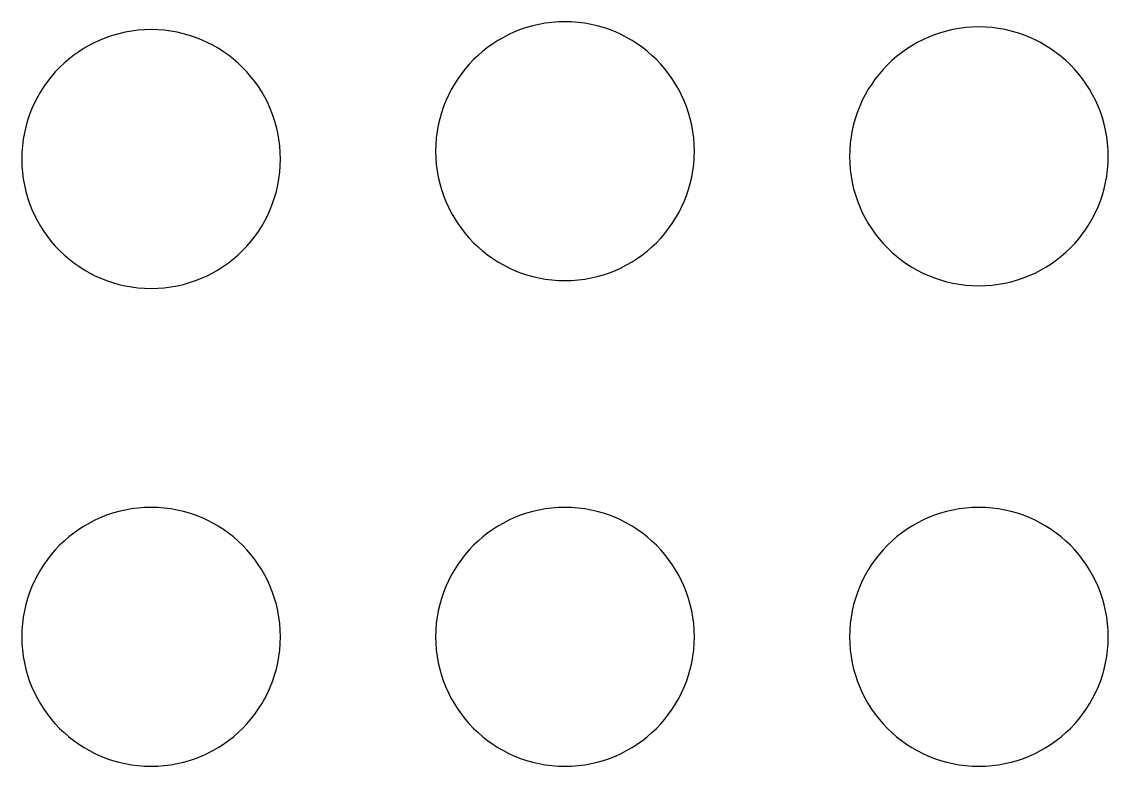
# Model space of a CAD drawing. Header units: centimetres. Extents: x -7.6 to 7.6, y -5.2 to 5.2.
import ezdxf

# ---------------------------------------------------------------- set-up
doc = ezdxf.new("R2010")
doc.units = ezdxf.units.CM
doc.header["$MEASUREMENT"] = 0
doc.layers.add('Camada 1', color=7, linetype='Continuous')

msp = doc.modelspace()

# ---------------------------------------------------------------- linework, layer by layer
at = {"layer": 'Camada 1'}
for points in [[(-1.81189, 3.39992), (-1.81189, 4.40074), (-1.00081, 5.21187), (0.00005, 5.21187), (0.00005, 5.21187), (1.00084, 5.21187), (1.81189, 4.40074), (1.81189, 3.39992), (1.81189, 3.39992), (1.81189, 2.39916), (1.00084, 1.588), (0.00005, 1.588), (0.00005, 1.588), (-1.00081, 1.588), (-1.81189, 2.39916), (-1.81189, 3.39992)], [(-7.61021, 3.28999), (-7.61021, 4.29077), (-6.79913, 5.10188), (-5.79837, 5.10188), (-5.79837, 5.10188), (-4.7975, 5.10188), (-3.98642, 4.29075), (-3.98642, 3.28999), (-3.98642, 3.28999), (-3.98642, 2.28918), (-4.7975, 1.47804), (-5.79837, 1.47804), (-5.79837, 1.47804), (-6.79913, 1.47804), (-7.61021, 2.28917), (-7.61021, 3.28999)], [(3.9864, 3.32682), (3.9864, 4.32769), (4.79756, 5.13874), (5.79835, 5.13874), (5.79835, 5.13874), (6.79908, 5.13874), (7.61019, 4.32766), (7.61019, 3.32682), (7.61019, 3.32682), (7.61019, 2.32606), (6.79908, 1.51498), (5.79835, 1.51498), (5.79835, 1.51498), (4.79756, 1.51498), (3.9864, 2.32606), (3.9864, 3.32682)], [(-7.61021, -3.39998), (-7.61021, -2.39917), (-6.79913, -1.58803), (-5.79837, -1.58803), (-5.79837, -1.58803), (-4.79758, -1.58803), (-3.98642, -2.39916), (-3.98642, -3.39998), (-3.98642, -3.39998), (-3.98642, -4.40074), (-4.79758, -5.21187), (-5.79837, -5.21187), (-5.79837, -5.21187), (-6.79913, -5.21187), (-7.61021, -4.40074), (-7.61021, -3.39998)], [(-1.81189, -3.39998), (-1.81189, -2.39911), (-1.00081, -1.58803), (-0.00005, -1.58803), (-0.00005, -1.58803), (1.00082, -1.58803), (1.81187, -2.39911), (1.81187, -3.39998), (1.81187, -3.39998), (1.81187, -4.40074), (1.00082, -5.21182), (-0.00005, -5.21182), (-0.00005, -5.21182), (-1.00081, -5.21182), (-1.81189, -4.40074), (-1.81189, -3.39998)], [(3.9864, -3.39987), (3.9864, -2.39908), (4.79748, -1.58803), (5.79835, -1.58803), (5.79835, -1.58803), (6.79908, -1.58803), (7.61019, -2.39911), (7.61019, -3.39987), (7.61019, -3.39987), (7.61019, -4.40071), (6.79908, -5.21179), (5.79835, -5.21179), (5.79835, -5.21179), (4.79748, -5.21182), (3.9864, -4.40074), (3.9864, -3.39987)]]:
    msp.add_open_spline(points, degree=3, knots=[0, 0, 0, 0, 0.2, 0.2, 0.2, 0.2, 0.4, 0.4, 0.4, 0.4, 0.6, 0.6, 0.6, 0.6, 1, 1, 1, 1], dxfattribs=at)

doc.saveas('drawing.dxf')
